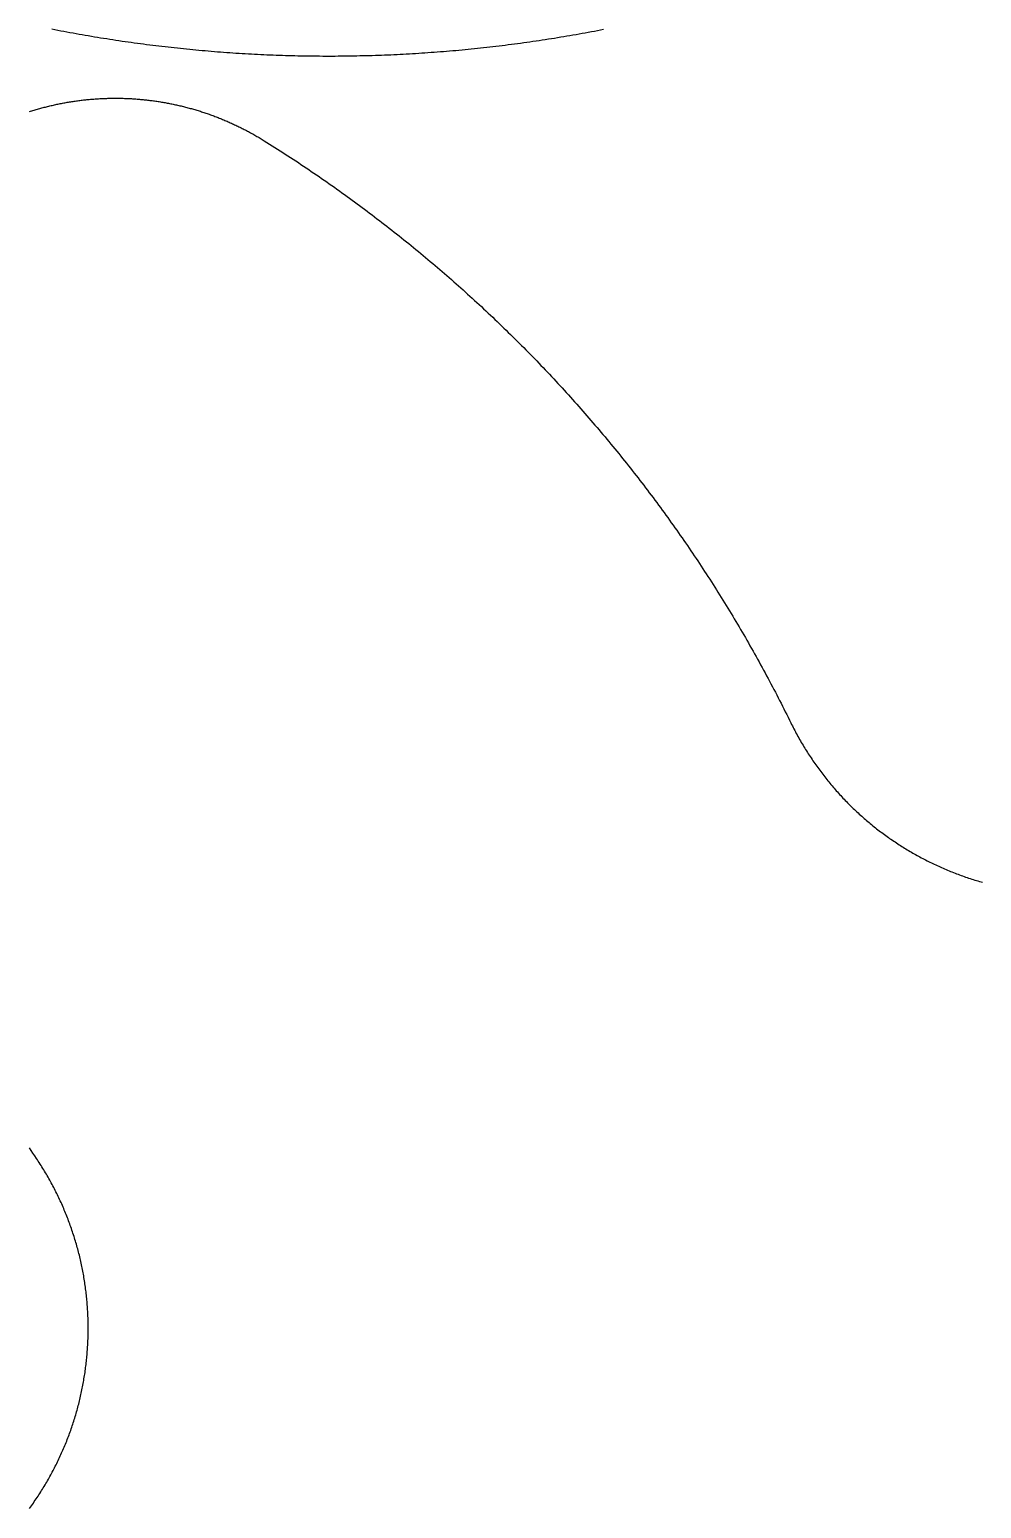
# Model space of a CAD drawing. Header units: millimetres. Extents: x 0 to 300, y 0 to 160.
# Drawn here: x 178.113 to 180.814, y 129.578 to 133.776 of the extents above; entities that cross this region are included whole.
import ezdxf

# ---------------------------------------------------------------- set-up
doc = ezdxf.new("R2010")
doc.units = ezdxf.units.MM
doc.header["$MEASUREMENT"] = 0
doc.layers.add('Layer 1', color=1, linetype='Continuous', true_color=0xff0000)

msp = doc.modelspace()

# ---------------------------------------------------------------- linework, layer by layer
at = {"layer": 'Layer 1'}
for points in [[(179.7419, 133.7757), (179.7332, 133.774), (179.7245, 133.7723), (179.7158, 133.7707), (179.7071, 133.769), (179.6984, 133.7674), (179.6897, 133.7658), (179.681, 133.7642), (179.6723, 133.7626), (179.6636, 133.7611), (179.6549, 133.7596), (179.6461, 133.7581), (179.6374, 133.7566), (179.6287, 133.7551), (179.62, 133.7537), (179.6113, 133.7522), (179.6025, 133.7508), (179.5938, 133.7494), (179.5851, 133.7481), (179.5763, 133.7467), (179.5676, 133.7454), (179.5589, 133.7441), (179.5501, 133.7428), (179.5414, 133.7415), (179.5327, 133.7402), (179.5239, 133.739), (179.5152, 133.7378), (179.5064, 133.7366), (179.4977, 133.7354), (179.4889, 133.7342), (179.4802, 133.7331), (179.4714, 133.732), (179.4627, 133.7309), (179.4539, 133.7298), (179.4452, 133.7287), (179.4364, 133.7277), (179.4276, 133.7267), (179.4189, 133.7256), (179.4101, 133.7247), (179.4013, 133.7237), (179.3926, 133.7227), (179.3838, 133.7218), (179.375, 133.7209), (179.3663, 133.72), (179.3575, 133.7191), (179.3487, 133.7183), (179.34, 133.7174), (179.3312, 133.7166), (179.3224, 133.7158), (179.3136, 133.7151), (179.3049, 133.7143), (179.2961, 133.7136), (179.2873, 133.7128), (179.2785, 133.7121), (179.2697, 133.7115), (179.261, 133.7108), (179.2522, 133.7102), (179.2434, 133.7095), (179.2346, 133.7089), (179.2258, 133.7083), (179.217, 133.7078), (179.2082, 133.7072), (179.1995, 133.7067), (179.1907, 133.7062), (179.1819, 133.7057), (179.1731, 133.7052), (179.1643, 133.7048), (179.1555, 133.7043), (179.1467, 133.7039), (179.1379, 133.7035), (179.1291, 133.7032), (179.1203, 133.7028), (179.1115, 133.7025), (179.1028, 133.7022), (179.094, 133.7019), (179.0852, 133.7016), (179.0764, 133.7013), (179.0676, 133.7011), (179.0588, 133.7009), (179.05, 133.7007), (179.0412, 133.7005), (179.0324, 133.7003), (179.0236, 133.7002), (179.0148, 133.7), (179.006, 133.6999), (178.9972, 133.6998), (178.9884, 133.6998), (178.9796, 133.6997), (178.9708, 133.6997), (178.9621, 133.6997), (178.9533, 133.6997), (178.9445, 133.6997), (178.9357, 133.6998), (178.9269, 133.6998), (178.9181, 133.6999), (178.9093, 133.7), (178.9005, 133.7001), (178.8917, 133.7003), (178.8829, 133.7004), (178.8741, 133.7006), (178.8654, 133.7008), (178.8566, 133.701), (178.8478, 133.7013), (178.839, 133.7015), (178.8302, 133.7018), (178.8214, 133.7021), (178.8126, 133.7024), (178.8038, 133.7027), (178.7951, 133.7031), (178.7863, 133.7035), (178.7775, 133.7038), (178.7687, 133.7043), (178.7599, 133.7047), (178.7512, 133.7051), (178.7424, 133.7056), (178.7336, 133.7061), (178.7248, 133.7066), (178.716, 133.7071), (178.7073, 133.7076), (178.6985, 133.7082), (178.6897, 133.7088), (178.681, 133.7094), (178.6722, 133.71), (178.6634, 133.7106), (178.6547, 133.7113), (178.6459, 133.712), (178.6371, 133.7127), (178.6284, 133.7134), (178.6196, 133.7141), (178.6108, 133.7149), (178.6021, 133.7156), (178.5933, 133.7164), (178.5846, 133.7172), (178.5758, 133.7181), (178.5671, 133.7189), (178.5583, 133.7198), (178.5496, 133.7207), (178.5408, 133.7216), (178.5321, 133.7225), (178.5233, 133.7234), (178.5146, 133.7244), (178.5059, 133.7254), (178.4971, 133.7264), (178.4884, 133.7274), (178.4796, 133.7284), (178.4709, 133.7295), (178.4622, 133.7305), (178.4535, 133.7316), (178.4447, 133.7328), (178.436, 133.7339), (178.4273, 133.735), (178.4186, 133.7362), (178.4098, 133.7374), (178.4011, 133.7386), (178.3924, 133.7398), (178.3837, 133.7411), (178.375, 133.7423), (178.3663, 133.7436), (178.3576, 133.7449), (178.3489, 133.7463), (178.3402, 133.7476), (178.3315, 133.749), (178.3228, 133.7503), (178.3141, 133.7517), (178.3054, 133.7531), (178.2967, 133.7546), (178.288, 133.756), (178.2794, 133.7575), (178.2707, 133.759), (178.262, 133.7605), (178.2533, 133.7621), (178.2447, 133.7636), (178.236, 133.7652), (178.2273, 133.7668), (178.2187, 133.7684), (178.21, 133.77), (178.2014, 133.7716), (178.1927, 133.7733), (178.1841, 133.775), (178.1754, 133.7767)], [(178.1124, 133.5429), (178.1156, 133.544), (178.1188, 133.545), (178.1221, 133.546), (178.1253, 133.5469), (178.1285, 133.5479), (178.1317, 133.5488), (178.1349, 133.5498), (178.1381, 133.5507), (178.1414, 133.5516), (178.1446, 133.5525), (178.1478, 133.5534), (178.1511, 133.5542), (178.1543, 133.5551), (178.1575, 133.5559), (178.1608, 133.5567), (178.164, 133.5575), (178.1673, 133.5583), (178.1705, 133.5591), (178.1738, 133.5599), (178.177, 133.5606), (178.1803, 133.5614), (178.1835, 133.5621), (178.1868, 133.5628), (178.1901, 133.5635), (178.1933, 133.5642), (178.1966, 133.5649), (178.1999, 133.5655), (178.2031, 133.5662), (178.2064, 133.5668), (178.2097, 133.5674), (178.213, 133.568), (178.2162, 133.5686), (178.2195, 133.5692), (178.2228, 133.5697), (178.2261, 133.5703), (178.2294, 133.5708), (178.2327, 133.5713), (178.236, 133.5718), (178.2392, 133.5723), (178.2425, 133.5728), (178.2458, 133.5733), (178.2491, 133.5737), (178.2524, 133.5742), (178.2557, 133.5746), (178.259, 133.575), (178.2623, 133.5754), (178.2656, 133.5758), (178.2689, 133.5761), (178.2722, 133.5765), (178.2755, 133.5768), (178.2788, 133.5772), (178.2822, 133.5775), (178.2855, 133.5778), (178.2888, 133.5781), (178.2921, 133.5783), (178.2954, 133.5786), (178.2987, 133.5788), (178.302, 133.5791), (178.3053, 133.5793), (178.3086, 133.5795), (178.312, 133.5797), (178.3153, 133.5798), (178.3186, 133.58), (178.3219, 133.5801), (178.3252, 133.5803), (178.3285, 133.5804), (178.3318, 133.5805), (178.3352, 133.5806), (178.3385, 133.5807), (178.3418, 133.5807), (178.3451, 133.5808), (178.3484, 133.5808), (178.3517, 133.5809), (178.3551, 133.5809), (178.3584, 133.5809), (178.3617, 133.5809), (178.365, 133.5808), (178.3683, 133.5808), (178.3716, 133.5807), (178.375, 133.5806), (178.3783, 133.5806), (178.3816, 133.5805), (178.3849, 133.5803), (178.3882, 133.5802), (178.3915, 133.5801), (178.3948, 133.5799), (178.3982, 133.5798), (178.4015, 133.5796), (178.4048, 133.5794), (178.4081, 133.5792), (178.4114, 133.5789), (178.4147, 133.5787), (178.418, 133.5785), (178.4213, 133.5782), (178.4246, 133.5779), (178.4279, 133.5776), (178.4312, 133.5773), (178.4346, 133.577), (178.4379, 133.5767), (178.4412, 133.5763), (178.4445, 133.576), (178.4478, 133.5756), (178.4511, 133.5752), (178.4544, 133.5748), (178.4576, 133.5744), (178.4609, 133.574), (178.4642, 133.5735), (178.4675, 133.5731), (178.4708, 133.5726), (178.4741, 133.5721), (178.4774, 133.5716), (178.4807, 133.5711), (178.484, 133.5706), (178.4872, 133.57), (178.4905, 133.5695), (178.4938, 133.5689), (178.4971, 133.5683), (178.5003, 133.5677), (178.5036, 133.5671), (178.5069, 133.5665), (178.5101, 133.5659), (178.5134, 133.5652), (178.5167, 133.5646), (178.5199, 133.5639), (178.5232, 133.5632), (178.5264, 133.5625), (178.5297, 133.5618), (178.5329, 133.5611), (178.5362, 133.5603), (178.5394, 133.5596), (178.5427, 133.5588), (178.5459, 133.558), (178.5492, 133.5572), (178.5524, 133.5564), (178.5556, 133.5556), (178.5589, 133.5547), (178.5621, 133.5539), (178.5653, 133.553), (178.5685, 133.5521), (178.5718, 133.5512), (178.575, 133.5503), (178.5782, 133.5494), (178.5814, 133.5485), (178.5846, 133.5475), (178.5878, 133.5466), (178.591, 133.5456), (178.5942, 133.5446), (178.5974, 133.5436), (178.6006, 133.5426), (178.6038, 133.5415), (178.607, 133.5405), (178.6101, 133.5394), (178.6133, 133.5384), (178.6165, 133.5373), (178.6197, 133.5362), (178.6228, 133.5351), (178.626, 133.5339), (178.6292, 133.5328), (178.6323, 133.5316), (178.6355, 133.5305), (178.6386, 133.5293), (178.6418, 133.5281), (178.6449, 133.5269), (178.648, 133.5257), (178.6512, 133.5244), (178.6543, 133.5232), (178.6574, 133.5219), (178.6605, 133.5206), (178.6636, 133.5193), (178.6668, 133.518), (178.6699, 133.5167), (178.673, 133.5154), (178.6761, 133.514), (178.6792, 133.5127), (178.6822, 133.5113), (178.6853, 133.5099), (178.6884, 133.5085), (178.6915, 133.5071), (178.6946, 133.5057), (178.6976, 133.5042), (178.7007, 133.5028), (178.7037, 133.5013), (178.7068, 133.4998), (178.7098, 133.4983), (178.7129, 133.4968), (178.7159, 133.4953), (178.719, 133.4938), (178.722, 133.4922), (178.725, 133.4907), (178.728, 133.4891), (178.731, 133.4875), (178.734, 133.4859), (178.737, 133.4843), (178.74, 133.4826), (178.743, 133.481), (178.746, 133.4793), (178.749, 133.4777), (178.752, 133.476), (178.7549, 133.4743), (178.7579, 133.4726), (178.7609, 133.4708), (178.7638, 133.4691), (178.7668, 133.4673), (178.7697, 133.4656), (178.7726, 133.4638), (178.7756, 133.462), (178.7785, 133.4602), (178.786, 133.4555), (178.7935, 133.4508), (178.801, 133.446), (178.8085, 133.4413), (178.816, 133.4365), (178.8235, 133.4318), (178.831, 133.427), (178.8384, 133.4222), (178.8458, 133.4173), (178.8533, 133.4125), (178.8607, 133.4077), (178.8681, 133.4028), (178.8755, 133.3979), (178.8829, 133.393), (178.8902, 133.3881), (178.8976, 133.3832), (178.9049, 133.3782), (178.9123, 133.3732), (178.9196, 133.3683), (178.9269, 133.3633), (178.9342, 133.3583), (178.9415, 133.3532), (178.9488, 133.3482), (178.956, 133.3432), (178.9633, 133.3381), (178.9705, 133.333), (178.9777, 133.3279), (178.9849, 133.3228), (178.9922, 133.3177), (178.9993, 133.3125), (179.0065, 133.3074), (179.0137, 133.3022), (179.0208, 133.297), (179.028, 133.2918), (179.0351, 133.2866), (179.0422, 133.2813), (179.0493, 133.2761), (179.0564, 133.2708), (179.0635, 133.2655), (179.0706, 133.2602), (179.0776, 133.2549), (179.0847, 133.2496), (179.0917, 133.2443), (179.0987, 133.2389), (179.1057, 133.2336), (179.1127, 133.2282), (179.1197, 133.2228), (179.1267, 133.2174), (179.1336, 133.2119), (179.1406, 133.2065), (179.1475, 133.201), (179.1544, 133.1956), (179.1613, 133.1901), (179.1682, 133.1846), (179.1751, 133.1791), (179.182, 133.1735), (179.1888, 133.168), (179.1957, 133.1624), (179.2025, 133.1569), (179.2093, 133.1513), (179.2161, 133.1457), (179.2229, 133.1401), (179.2297, 133.1344), (179.2365, 133.1288), (179.2432, 133.1231), (179.2499, 133.1174), (179.2567, 133.1118), (179.2634, 133.1061), (179.2701, 133.1003), (179.2768, 133.0946), (179.2835, 133.0889), (179.2901, 133.0831), (179.2968, 133.0773), (179.3034, 133.0716), (179.31, 133.0658), (179.3166, 133.0599), (179.3232, 133.0541), (179.3298, 133.0483), (179.3364, 133.0424), (179.343, 133.0365), (179.3495, 133.0307), (179.356, 133.0248), (179.3626, 133.0188), (179.3691, 133.0129), (179.3756, 133.007), (179.382, 133.001), (179.3885, 132.9951), (179.395, 132.9891), (179.4014, 132.9831), (179.4078, 132.9771), (179.4142, 132.971), (179.4206, 132.965), (179.427, 132.959), (179.4334, 132.9529), (179.4398, 132.9468), (179.4461, 132.9407), (179.4524, 132.9346), (179.4587, 132.9285), (179.4651, 132.9224), (179.4713, 132.9162), (179.4776, 132.9101), (179.4839, 132.9039), (179.4901, 132.8977), (179.4964, 132.8915), (179.5026, 132.8853), (179.5088, 132.8791), (179.515, 132.8728), (179.5212, 132.8666), (179.5274, 132.8603), (179.5335, 132.8541), (179.5397, 132.8478), (179.5458, 132.8415), (179.5519, 132.8351), (179.558, 132.8288), (179.5641, 132.8225), (179.5702, 132.8161), (179.5762, 132.8097), (179.5823, 132.8033), (179.5883, 132.797), (179.5943, 132.7905), (179.6003, 132.7841), (179.6063, 132.7777), (179.6123, 132.7712), (179.6182, 132.7648), (179.6242, 132.7583), (179.6301, 132.7518), (179.636, 132.7453), (179.6419, 132.7388), (179.6478, 132.7323), (179.6537, 132.7257), (179.6596, 132.7192), (179.6654, 132.7126), (179.6712, 132.706), (179.6771, 132.6995), (179.6829, 132.6929), (179.6886, 132.6862), (179.6944, 132.6796), (179.7002, 132.673), (179.7059, 132.6663), (179.7117, 132.6597), (179.7174, 132.653), (179.7231, 132.6463), (179.7288, 132.6396), (179.7344, 132.6329), (179.7401, 132.6261), (179.7458, 132.6194), (179.7514, 132.6126), (179.757, 132.6059), (179.7626, 132.5991), (179.7682, 132.5923), (179.7738, 132.5855), (179.7793, 132.5787), (179.7849, 132.5719), (179.7904, 132.565), (179.7959, 132.5582), (179.8014, 132.5513), (179.8069, 132.5444), (179.8124, 132.5376), (179.8178, 132.5307), (179.8233, 132.5238), (179.8287, 132.5168), (179.8341, 132.5099), (179.8395, 132.5029), (179.8449, 132.496), (179.8502, 132.489), (179.8556, 132.482), (179.8609, 132.475), (179.8662, 132.468), (179.8715, 132.461), (179.8768, 132.454), (179.8821, 132.4469), (179.8874, 132.4399), (179.8926, 132.4328), (179.8978, 132.4257), (179.9031, 132.4186), (179.9083, 132.4115), (179.9134, 132.4044), (179.9186, 132.3973), (179.9238, 132.3902), (179.9289, 132.383), (179.934, 132.3759), (179.9391, 132.3687), (179.9442, 132.3615), (179.9493, 132.3543), (179.9544, 132.3471), (179.9594, 132.3399), (179.9645, 132.3327), (179.9695, 132.3254), (179.9745, 132.3182), (179.9795, 132.3109), (179.9844, 132.3036), (179.9894, 132.2963), (179.9943, 132.289), (179.9992, 132.2817), (180.0042, 132.2744), (180.009, 132.2671), (180.0139, 132.2597), (180.0188, 132.2524), (180.0236, 132.245), (180.0285, 132.2377), (180.0333, 132.2303), (180.0381, 132.2229), (180.0429, 132.2155), (180.0476, 132.208), (180.0524, 132.2006), (180.0571, 132.1932), (180.0618, 132.1857), (180.0665, 132.1782), (180.0712, 132.1708), (180.0759, 132.1633), (180.0806, 132.1558), (180.0852, 132.1483), (180.0898, 132.1408), (180.0944, 132.1332), (180.099, 132.1257), (180.1036, 132.1181), (180.1082, 132.1106), (180.1127, 132.103), (180.1172, 132.0954), (180.1217, 132.0878), (180.1262, 132.0802), (180.1307, 132.0726), (180.1352, 132.065), (180.1396, 132.0573), (180.1441, 132.0497), (180.1485, 132.042), (180.1529, 132.0344), (180.1573, 132.0267), (180.1616, 132.019), (180.166, 132.0113), (180.1703, 132.0036), (180.1746, 131.9959), (180.1789, 131.9881), (180.1832, 131.9804), (180.1875, 131.9727), (180.1917, 131.9649), (180.196, 131.9571), (180.2002, 131.9493), (180.2044, 131.9415), (180.2086, 131.9337), (180.2127, 131.9259), (180.2169, 131.9181), (180.221, 131.9103), (180.2252, 131.9024), (180.2293, 131.8946), (180.2334, 131.8867), (180.2374, 131.8788), (180.2415, 131.871), (180.2455, 131.8631), (180.2495, 131.8552), (180.2535, 131.8472), (180.2575, 131.8393), (180.2615, 131.8314), (180.2654, 131.8234), (180.2694, 131.8155), (180.2733, 131.8075), (180.2755, 131.8032), (180.2776, 131.7988), (180.2798, 131.7945), (180.282, 131.7902), (180.2843, 131.786), (180.2865, 131.7817), (180.2888, 131.7775), (180.2911, 131.7732), (180.2934, 131.769), (180.2957, 131.7648), (180.2981, 131.7606), (180.3005, 131.7565), (180.3029, 131.7523), (180.3053, 131.7482), (180.3078, 131.7441), (180.3102, 131.74), (180.3127, 131.7359), (180.3152, 131.7319), (180.3177, 131.7278), (180.3203, 131.7238), (180.3228, 131.7198), (180.3254, 131.7158), (180.328, 131.7118), (180.3306, 131.7079), (180.3333, 131.7039), (180.3359, 131.7), (180.3386, 131.6961), (180.3413, 131.6922), (180.344, 131.6884), (180.3468, 131.6845), (180.3495, 131.6807), (180.3523, 131.6769), (180.3551, 131.6731), (180.3579, 131.6693), (180.3608, 131.6656), (180.3636, 131.6618), (180.3665, 131.6581), (180.3694, 131.6544), (180.3723, 131.6507), (180.3752, 131.647), (180.3781, 131.6434), (180.3811, 131.6398), (180.3841, 131.6361), (180.3871, 131.6325), (180.3901, 131.629), (180.3931, 131.6254), (180.3962, 131.6219), (180.3992, 131.6184), (180.4023, 131.6149), (180.4054, 131.6114), (180.4085, 131.6079), (180.4117, 131.6045), (180.4148, 131.601), (180.418, 131.5976), (180.4212, 131.5942), (180.4244, 131.5909), (180.4276, 131.5875), (180.4308, 131.5842), (180.4341, 131.5809), (180.4373, 131.5776), (180.4406, 131.5743), (180.4439, 131.571), (180.4472, 131.5678), (180.4506, 131.5646), (180.4539, 131.5614), (180.4573, 131.5582), (180.4607, 131.555), (180.4641, 131.5519), (180.4675, 131.5488), (180.4709, 131.5457), (180.4743, 131.5426), (180.4778, 131.5395), (180.4813, 131.5365), (180.4847, 131.5335), (180.4883, 131.5305), (180.4918, 131.5275), (180.4953, 131.5245), (180.4988, 131.5216), (180.5024, 131.5186), (180.506, 131.5157), (180.5096, 131.5128), (180.5132, 131.51), (180.5168, 131.5071), (180.5204, 131.5043), (180.5241, 131.5015), (180.5277, 131.4987), (180.5314, 131.4959), (180.5351, 131.4932), (180.5388, 131.4905), (180.5425, 131.4878), (180.5462, 131.4851), (180.55, 131.4824), (180.5537, 131.4798), (180.5575, 131.4772), (180.5613, 131.4745), (180.5651, 131.472), (180.5689, 131.4694), (180.5727, 131.4669), (180.5765, 131.4643), (180.5804, 131.4618), (180.5842, 131.4594), (180.5881, 131.4569), (180.592, 131.4545), (180.5959, 131.4521), (180.5998, 131.4497), (180.6037, 131.4473), (180.6076, 131.4449), (180.6116, 131.4426), (180.6155, 131.4403), (180.6195, 131.438), (180.6235, 131.4357), (180.6274, 131.4335), (180.6314, 131.4312), (180.6355, 131.429), (180.6395, 131.4269), (180.6435, 131.4247), (180.6476, 131.4226), (180.6516, 131.4204), (180.6557, 131.4183), (180.6598, 131.4163), (180.6638, 131.4142), (180.6679, 131.4122), (180.6721, 131.4102), (180.6762, 131.4082), (180.6803, 131.4062), (180.6844, 131.4043), (180.6886, 131.4023), (180.6928, 131.4004), (180.6969, 131.3985), (180.7011, 131.3967), (180.7053, 131.3948), (180.7095, 131.393), (180.7137, 131.3912), (180.7179, 131.3895), (180.7222, 131.3877), (180.7264, 131.386), (180.7306, 131.3843), (180.7349, 131.3826), (180.7392, 131.3809), (180.7434, 131.3793), (180.7477, 131.3777), (180.752, 131.3761), (180.7563, 131.3745), (180.7606, 131.373), (180.7649, 131.3715), (180.7693, 131.37), (180.7736, 131.3685), (180.7779, 131.367), (180.7823, 131.3656), (180.7866, 131.3642), (180.791, 131.3628), (180.7954, 131.3614), (180.7998, 131.3601), (180.8042, 131.3588), (180.8086, 131.3575), (180.813, 131.3562), (180.8174, 131.3549)], [(178.1124, 129.5776), (178.1152, 129.5814), (178.1179, 129.5852), (178.1207, 129.5891), (178.1234, 129.5929), (178.1261, 129.5968), (178.1287, 129.6007), (178.1314, 129.6046), (178.134, 129.6085), (178.1366, 129.6124), (178.1391, 129.6163), (178.1417, 129.6203), (178.1442, 129.6242), (178.1467, 129.6282), (178.1492, 129.6322), (178.1517, 129.6362), (178.1541, 129.6402), (178.1565, 129.6442), (178.1589, 129.6482), (178.1613, 129.6522), (178.1636, 129.6562), (178.1659, 129.6603), (178.1682, 129.6644), (178.1705, 129.6684), (178.1727, 129.6725), (178.175, 129.6766), (178.1772, 129.6807), (178.1793, 129.6848), (178.1815, 129.6889), (178.1836, 129.6931), (178.1857, 129.6972), (178.1878, 129.7013), (178.1899, 129.7055), (178.1919, 129.7097), (178.1939, 129.7138), (178.1959, 129.718), (178.1979, 129.7222), (178.1998, 129.7264), (178.2018, 129.7306), (178.2037, 129.7349), (178.2055, 129.7391), (178.2074, 129.7433), (178.2092, 129.7476), (178.211, 129.7518), (178.2128, 129.7561), (178.2146, 129.7604), (178.2163, 129.7646), (178.218, 129.7689), (178.2197, 129.7732), (178.2214, 129.7775), (178.223, 129.7818), (178.2246, 129.7861), (178.2262, 129.7905), (178.2278, 129.7948), (178.2293, 129.7991), (178.2309, 129.8035), (178.2324, 129.8078), (178.2338, 129.8122), (178.2353, 129.8165), (178.2367, 129.8209), (178.2381, 129.8253), (178.2395, 129.8297), (178.2409, 129.834), (178.2422, 129.8384), (178.2435, 129.8428), (178.2448, 129.8473), (178.2461, 129.8517), (178.2473, 129.8561), (178.2485, 129.8605), (178.2497, 129.8649), (178.2509, 129.8694), (178.252, 129.8738), (178.2532, 129.8783), (178.2543, 129.8827), (178.2553, 129.8872), (178.2564, 129.8916), (178.2574, 129.8961), (178.2584, 129.9006), (178.2594, 129.905), (178.2603, 129.9095), (178.2613, 129.914), (178.2622, 129.9185), (178.2631, 129.923), (178.2639, 129.9275), (178.2648, 129.932), (178.2656, 129.9365), (178.2664, 129.941), (178.2671, 129.9455), (178.2679, 129.95), (178.2686, 129.9546), (178.2693, 129.9591), (178.27, 129.9636), (178.2706, 129.9681), (178.2712, 129.9727), (178.2718, 129.9772), (178.2724, 129.9817), (178.273, 129.9863), (178.2735, 129.9908), (178.274, 129.9954), (178.2745, 129.9999), (178.2749, 130.0045), (178.2754, 130.009), (178.2758, 130.0136), (178.2762, 130.0182), (178.2765, 130.0227), (178.2769, 130.0273), (178.2772, 130.0318), (178.2775, 130.0364), (178.2777, 130.041), (178.278, 130.0455), (178.2782, 130.0501), (178.2784, 130.0547), (178.2785, 130.0593), (178.2787, 130.0638), (178.2788, 130.0684), (178.2789, 130.073), (178.279, 130.0776), (178.279, 130.0821), (178.279, 130.0867), (178.279, 130.0913), (178.279, 130.0959), (178.279, 130.1005), (178.2789, 130.105), (178.2788, 130.1096), (178.2787, 130.1142), (178.2785, 130.1188), (178.2784, 130.1234), (178.2782, 130.1279), (178.2779, 130.1325), (178.2777, 130.1371), (178.2774, 130.1417), (178.2771, 130.1463), (178.2768, 130.1508), (178.2765, 130.1554), (178.2761, 130.16), (178.2757, 130.1646), (178.2753, 130.1691), (178.2749, 130.1737), (178.2744, 130.1783), (178.2739, 130.1829), (178.2734, 130.1874), (178.2729, 130.192), (178.2723, 130.1965), (178.2718, 130.2011), (178.2711, 130.2057), (178.2705, 130.2102), (178.2699, 130.2148), (178.2692, 130.2193), (178.2685, 130.2239), (178.2677, 130.2284), (178.267, 130.233), (178.2662, 130.2375), (178.2654, 130.2421), (178.2646, 130.2466), (178.2637, 130.2511), (178.2629, 130.2557), (178.262, 130.2602), (178.261, 130.2647), (178.2601, 130.2692), (178.2591, 130.2738), (178.2581, 130.2783), (178.2571, 130.2828), (178.256, 130.2873), (178.255, 130.2918), (178.2539, 130.2963), (178.2527, 130.3008), (178.2516, 130.3053), (178.2504, 130.3098), (178.2492, 130.3142), (178.248, 130.3187), (178.2468, 130.3232), (178.2455, 130.3277), (178.2442, 130.3321), (178.2429, 130.3366), (178.2415, 130.341), (178.2402, 130.3455), (178.2388, 130.3499), (178.2374, 130.3544), (178.2359, 130.3588), (178.2345, 130.3632), (178.233, 130.3676), (178.2314, 130.3721), (178.2299, 130.3765), (178.2283, 130.3809), (178.2268, 130.3853), (178.2251, 130.3897), (178.2235, 130.3941), (178.2218, 130.3984), (178.2201, 130.4028), (178.2184, 130.4072), (178.2167, 130.4115), (178.2149, 130.4159), (178.2131, 130.4202), (178.2113, 130.4246), (178.2095, 130.4289), (178.2076, 130.4332), (178.2057, 130.4375), (178.2038, 130.4419), (178.2019, 130.4462), (178.1999, 130.4505), (178.1979, 130.4547), (178.1959, 130.459), (178.1939, 130.4633), (178.1918, 130.4676), (178.1897, 130.4718), (178.1876, 130.4761), (178.1855, 130.4803), (178.1833, 130.4845), (178.1811, 130.4888), (178.1789, 130.493), (178.1767, 130.4972), (178.1744, 130.5014), (178.1721, 130.5056), (178.1698, 130.5097), (178.1675, 130.5139), (178.1651, 130.5181), (178.1627, 130.5222), (178.1603, 130.5264), (178.1579, 130.5305), (178.1554, 130.5346), (178.1529, 130.5387), (178.1504, 130.5428), (178.1479, 130.5469), (178.1453, 130.551), (178.1427, 130.5551), (178.1401, 130.5592), (178.1375, 130.5632), (178.1348, 130.5673), (178.1321, 130.5713), (178.1272, 130.5787), (178.1223, 130.5861), (178.1174, 130.5934), (178.1125, 130.6009)]]:
    msp.add_lwpolyline(points, dxfattribs=at)

doc.saveas('drawing.dxf')
